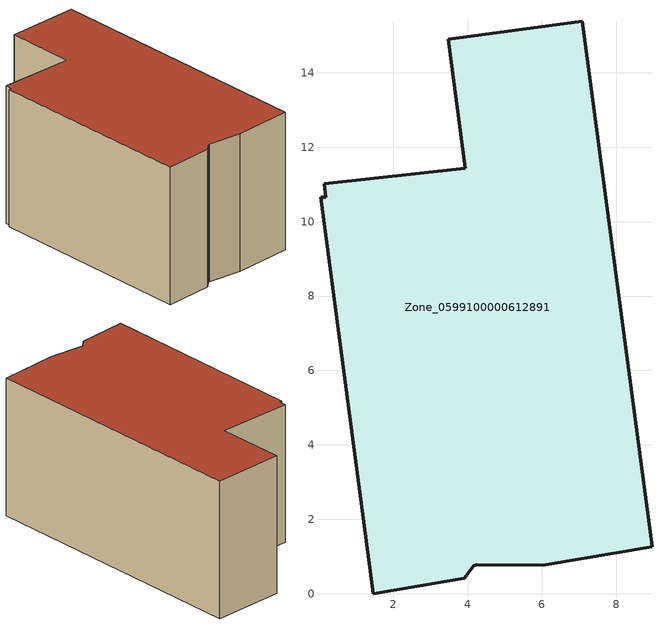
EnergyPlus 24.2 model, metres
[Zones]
Zone_0599100000612891
 floor ground (C_G): 3.94,11.44 3.48,14.91 7.08,15.39 8.96,1.26 6.02,0.77 4.25,0.77 4.17,0.75 3.91,0.41 1.46,0 0.05,10.65 0.19,10.66 0.14,11.02 z2.59
 wall outside (C_F): 3.48,14.91 3.94,11.44 0.14,11.02 0.19,10.66 0.05,10.65 1.46,0 3.91,0.41 4.17,0.75 4.25,0.77 6.02,0.77 8.96,1.26 7.08,15.39 3.48,14.91 z2.59:9.75
 roof outside (C_R): 4.17,0.75 4.25,0.77 6.02,0.77 8.96,1.26 7.08,15.39 3.48,14.91 3.94,11.44 0.14,11.02 0.19,10.66 0.05,10.65 1.46,0 3.91,0.41 z9.75
[BUILDING]
Pand.0599100000612891: North Axis=0; Terrain=City; Loads Convergence Tolerance Value=0.04; Temperature Convergence Tolerance Value=0.4; Solar Distribution=FullExterior; Maximum Number of Warmup Days=25; Minimum Number of Warmup Days=1
[Site:Location]
Rotterdam.The.Hague.AP_ZH_NLD Design_Conditions: Latitude=51.96; Longitude=4.45; Time Zone=1; Elevation=-4.5
[SITE:GROUNDTEMPERATURE:BUILDINGSURFACE]
18, 18, 18, 18, 18, 18, 18, 18, 18, 18, 18, 18
[MATERIAL] Thermal Absorptance=0.9; Solar Absorptance=0.7; Visible Absorptance=0.7
Name | Roughness | Thickness | Conductivity | Density | Specific Heat
G.D.1965 | MediumSmooth | 0.15 | 1 | 540 | 1210
F.D.1965 | Rough | 0.3 | 0.857143 | 1920 | 840
R.D.1965 | MediumRough | 0.2 | 0.08 | 1500 | 1000
[CONSTRUCTION]
C_G: G.D.1965
C_F: F.D.1965
C_R: R.D.1965
[ZONE]
Zone_0599100000612891: Type=1; Multiplier=1; Ceiling Height=Autocalculate; Volume=Autocalculate; Floor Area=autocalculate; Part of Total Floor Area=Yes
[ZONEINFILTRATION:DESIGNFLOWRATE]
Infil_Zone_0599100000612891: Zone or ZoneList or Space or SpaceList=Zone_0599100000612891; Schedule=AlwaysOn; Design Flow Rate Calculation Method=Flow/Area; Flow Rate per Floor Area=0.0042; Constant Term Coefficient=1; Temperature Term Coefficient=0; Velocity Term Coefficient=0; Velocity Squared Term Coefficient=0
[HVACTEMPLATE:ZONE:IDEALLOADSAIRSYSTEM]
Zone_0599100000612891: Maximum Heating Supply Air Temperature=50; Minimum Cooling Supply Air Temperature=13; Maximum Heating Supply Air Humidity Ratio=0.0156; Minimum Cooling Supply Air Humidity Ratio=0.0077; Heating Limit=NoLimit; Cooling Limit=NoLimit; Dehumidification Control Type=ConstantSensibleHeatRatio; Cooling Sensible Heat Ratio=0.7; Dehumidification Setpoint=60; Humidification Control Type=None; Humidification Setpoint=30; Outdoor Air Method=None; Outdoor Air Flow Rate per Person=0.00944; Outdoor Air Flow Rate per Zone Floor Area=0; Outdoor Air Flow Rate per Zone=0; Demand Controlled Ventilation Type=None; Outdoor Air Economizer Type=NoEconomizer; Heat Recovery Type=None; Sensible Heat Recovery Effectiveness=0.7; Latent Heat Recovery Effectiveness=0.65
[ZONECONTROL:THERMOSTAT]
ThermostatControl_Zone_0599100000612891: Zone or ZoneList=Zone_0599100000612891; Control Type Schedule=DualSetpointControlType; Control 1=Thermostat_Zone_0599100000612891; Temperature Difference Between Cutout And Setpoint=0
[THERMOSTATSETPOINT:DUALSETPOINT]
Thermostat_Zone_0599100000612891: Heating Setpoint Temperature Schedule=HeatingSetpoint_Zone_0599100000612891; Cooling Setpoint Temperature Schedule=CoolingSetpoint_Zone_0599100000612891
[SCHEDULE:COMPACT]
HeatingSetpoint_Zone_0599100000612891: Through: 12/31, For: AllDays, Until: 24:00, 21
CoolingSetpoint_Zone_0599100000612891: Through: 12/31, For: AllDays, Until: 24:00, 24
DualSetpointControlType: Through: 12/31, For: AllDays, Until: 24:00, 4
AlwaysOn: Through: 12/31, For: AllDays, Until: 24:00, 1
